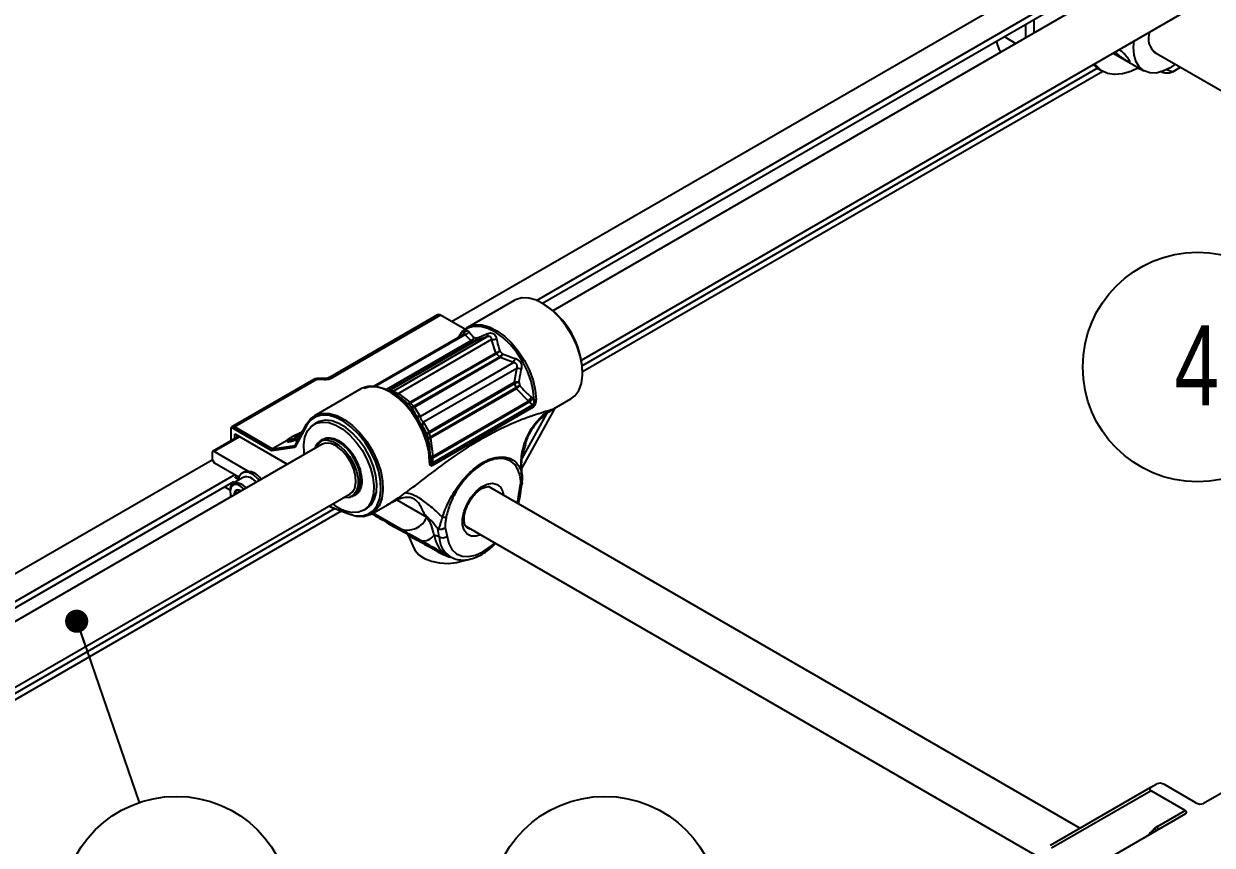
# Model space of a CAD drawing. Header units: millimetres. Extents: x 0 to 279, y 0 to 216.
# Drawn here: x 69.6 to 121.7, y 152.9 to 188.9 of the extents above; entities that cross this region are included whole.
import ezdxf

# ---------------------------------------------------------------- set-up
doc = ezdxf.new("R2010")
doc.units = ezdxf.units.MM
doc.layers.add('TITLE_BLOCK_BORDER', color=7, linetype='Continuous')
doc.styles.add('SLDTEXTSTYLE0', font='TXT', dxfattribs={"width": 0.75})
doc.dimstyles.new('SLDDIMSTYLE0', dxfattribs={"dimtxt": 0.18, "dimasz": 1.016, "dimexe": 0, "dimexo": 0.0625, "dimgap": 0, "dimtad": 0, "dimtih": 1, "dimtoh": 1, "dimdec": 0, "dimrnd": 1e-09, "dimzin": 0, "dimdsep": 46, "dimtxsty": 'Standard', "dimblk1": 'DOT', "dimblk2": 'DOT', "dimsah": 1, "dimcen": 0.09, "dimadec": 0, "dimazin": 0, "dimtfac": 1.016, "dimtdec": 0, "dimtofl": 0, "dimtmove": 0, "dimatfit": 3, "dimldrblk": 'DOT', "dimfxl": 1, "dimfrac": 2, "dimtolj": 1, "dimtzin": 0, "dimarcsym": 0})

# ---------------------------------------------------------------- blocks, each defined once
blk = doc.blocks.new('SW_NOTE_22')
at = {"layer": 'TITLE_BLOCK_BORDER', "color": 0}
blk.add_circle((-4.355, -2.519), 5.031, dxfattribs=at)
at = {"layer": 'TITLE_BLOCK_BORDER', "color": 0, "insert": (-4.39, -0.695), "char_height": 3.5, "attachment_point": 2, "style": 'SLDTEXTSTYLE0'}
blk.add_mtext('4', dxfattribs=at)
blk = doc.blocks.new('SW_NOTE_24')
at = {"layer": 'TITLE_BLOCK_BORDER', "color": 0}
blk.add_circle((-5.03, -0.062), 5.031, dxfattribs=at)
at = {"layer": 'TITLE_BLOCK_BORDER', "color": 0, "insert": (-5.065, 1.761), "char_height": 3.5, "attachment_point": 2, "style": 'SLDTEXTSTYLE0'}
blk.add_mtext('1', dxfattribs=at)
blk = doc.blocks.new('SW_NOTE_25')
at = {"layer": 'TITLE_BLOCK_BORDER', "color": 0}
blk.add_circle((1.636, -4.757), 5.031, dxfattribs=at)
at = {"layer": 'TITLE_BLOCK_BORDER', "color": 0, "insert": (1.6, -2.933), "char_height": 3.5, "attachment_point": 2, "style": 'SLDTEXTSTYLE0'}
blk.add_mtext('2', dxfattribs=at)
blk = doc.blocks.new('_DOT')
at = {"color": 0, "linetype": 'ByBlock', "lineweight": -2}
blk.add_line((-0.5, 0), (-1, 0), dxfattribs=at)
at = {"color": 0, "linetype": 'ByBlock', "const_width": 0.5}
blk.add_lwpolyline([(-0.25, 0, 1), (0.25, 0, 1)], format="xyb", close=True, dxfattribs=at)

msp = doc.modelspace()

# ---------------------------------------------------------------- linework, layer by layer
at = {"color": 7, "linetype": 'Continuous', "lineweight": 25}
for p, q in [((123.309, 193.927), (92.833, 176.334)), ((88.38, 175.858), (117.13, 192.454)), ((94.083, 174.169), (124.558, 191.762)), ((92.112, 176.787), (117.323, 191.341)), ((92.372, 176.66), (116.941, 190.843)), ((113.558, 188.298), (113.558, 188.89)), ((113.911, 189.094), (113.911, 188.502)), ((117.398, 187.622), (118.745, 186.844)), ((119.174, 187.679), (149.793, 170.003)), ((116.705, 186.959), (94.12, 173.921)), ((116.945, 186.82), (94.134, 173.651)), ((116.743, 186.936), (116.937, 186.824)), ((119.702, 186.913), (120.004, 186.799)), ((120.352, 186.999), (120.004, 186.799)), ((120.004, 186.799), (120.352, 186.999)), ((91.127, 176.782), (89.087, 175.604)), ((92.417, 176.633), (92.373, 176.659)), ((87.775, 176.147), (83.033, 173.41)), ((87.9, 176.135), (83.158, 173.397)), ((88.965, 175.52), (87.9, 176.135)), ((88.939, 175.308), (84.988, 173.027)), ((85.853, 172.827), (89.936, 175.184)), ((88.946, 175.312), (88.938, 175.308)), ((89.235, 175.026), (88.981, 175.278)), ((89.384, 175.154), (89.5, 175.143)), ((89.936, 175.184), (89.435, 175.006)), ((89.435, 175.006), (85.672, 172.833)), ((90.142, 175.065), (86.059, 172.708)), ((89.4, 175.004), (89.274, 175.016)), ((90.323, 174.493), (90.142, 175.065)), ((90.508, 174.561), (90.624, 174.439)), ((86.56, 172.321), (90.323, 174.493)), ((90.359, 174.45), (86.595, 172.278)), ((86.721, 172.145), (90.484, 174.317)), ((90.523, 174.282), (86.76, 172.11)), ((87.014, 171.7), (91.097, 174.057)), ((90.484, 174.317), (90.359, 174.45)), ((91.097, 174.057), (90.523, 174.282)), ((91.243, 173.804), (87.16, 171.447)), ((91.151, 173.195), (91.243, 173.804)), ((94.134, 173.608), (94.134, 173.659)), ((82.353, 173.325), (78.758, 171.25)), ((82.478, 173.313), (78.883, 171.237)), ((82.805, 173.359), (82.478, 173.359)), ((82.805, 173.313), (82.478, 173.313)), ((87.388, 171.022), (91.151, 173.195)), ((91.162, 173.143), (87.399, 170.971)), ((91.214, 172.968), (91.162, 173.143)), ((91.337, 173.204), (91.385, 173.042)), ((84.417, 172.909), (82.377, 171.731)), ((85.672, 172.833), (85.853, 172.827)), ((85.779, 172.761), (85.726, 172.791)), ((86.059, 172.708), (86.56, 172.321)), ((87.451, 170.796), (91.214, 172.968)), ((91.234, 172.916), (87.471, 170.743)), ((91.754, 172.369), (91.234, 172.916)), ((91.898, 172.539), (91.973, 172.462)), ((92.883, 172.043), (93.618, 172.467)), ((86.611, 172.122), (86.495, 172.244)), ((86.595, 172.278), (86.721, 172.145)), ((86.76, 172.11), (87.014, 171.7)), ((91.968, 172.101), (87.518, 169.533)), ((87.546, 169.668), (91.916, 172.191)), ((91.81, 172.337), (87.547, 169.876)), ((87.564, 169.949), (91.754, 172.369)), ((91.529, 169.516), (92.926, 172.068)), ((91.81, 172.337), (91.754, 172.369)), ((91.916, 172.191), (91.81, 172.337)), ((91.973, 172.462), (92.006, 172.419)), ((92.094, 172.44), (92.072, 172.285)), ((92.841, 172.008), (92.883, 172.042)), ((82.491, 171.431), (82.358, 171.355)), ((87.16, 171.447), (87.388, 171.022)), ((78.706, 171.135), (78.706, 171.084)), ((78.706, 171.084), (78.706, 170.624)), ((78.883, 171.237), (78.839, 171.161)), ((80.512, 170.195), (78.839, 171.161)), ((78.883, 171.237), (80.543, 170.279)), ((78.883, 170.933), (81.181, 169.607)), ((78.883, 170.727), (78.883, 170.933)), ((78.883, 170.933), (78.971, 170.882)), ((82.023, 171.287), (81.522, 170.343)), ((81.532, 170.424), (82.028, 171.358)), ((81.81, 170.947), (81.672, 170.868)), ((81.858, 171.038), (81.785, 170.996)), ((82.023, 171.287), (82.028, 171.358)), ((87.399, 170.971), (87.451, 170.796)), ((82.688, 170.477), (51.699, 152.587)), ((79.062, 170.83), (77.912, 170.166)), ((81.181, 169.607), (78.971, 170.882)), ((78.971, 170.882), (78.971, 170.778)), ((81.181, 170.647), (80.543, 170.279)), ((80.543, 170.279), (81.532, 170.424)), ((81.179, 170.652), (81.207, 170.584)), ((81.245, 170.65), (81.273, 170.582)), ((81.428, 170.7), (81.456, 170.632)), ((81.531, 170.664), (81.456, 170.632)), ((81.521, 170.833), (81.503, 170.822)), ((81.516, 170.699), (81.75, 170.834)), ((81.548, 170.704), (81.516, 170.699)), ((81.516, 170.699), (81.545, 170.631)), ((81.521, 170.833), (81.528, 170.816)), ((81.522, 170.343), (81.532, 170.424)), ((81.576, 170.636), (81.545, 170.631)), ((81.548, 170.704), (81.576, 170.636)), ((81.654, 170.653), (81.576, 170.636)), ((81.672, 170.868), (81.593, 170.856)), ((82.728, 170.663), (82.617, 170.599)), ((87.372, 170.726), (87.324, 170.887)), ((87.471, 170.743), (87.564, 169.949)), ((77.886, 170.109), (77.886, 169.817)), ((79.455, 169.305), (77.974, 170.16)), ((81.522, 170.343), (80.512, 170.195)), ((80.543, 170.279), (80.512, 170.195)), ((87.461, 169.856), (87.457, 169.976)), ((87.547, 169.876), (87.546, 169.668)), ((87.564, 169.949), (87.547, 169.876)), ((48.81, 153.014), (77.894, 169.804)), ((77.886, 169.817), (77.994, 169.648)), ((79.061, 169.033), (77.994, 169.648)), ((87.438, 169.61), (87.424, 169.744)), ((87.461, 169.795), (87.461, 169.856)), ((87.461, 169.795), (87.47, 169.662)), ((91.486, 169.434), (91.53, 169.516)), ((50.864, 152.975), (78.87, 169.143)), ((51.241, 152.916), (78.849, 168.854)), ((78.86, 168.801), (78.809, 168.83)), ((79.253, 169.028), (78.819, 168.778)), ((79.039, 168.953), (78.886, 169.042)), ((79.287, 169.264), (79.207, 169.218)), ((79.645, 168.966), (79.596, 168.994)), ((80.056, 168.958), (79.994, 168.994)), ((52.949, 150.422), (83.938, 168.312)), ((78.677, 168.468), (78.429, 168.611)), ((78.677, 168.463), (78.677, 168.407)), ((79.143, 168.431), (79.137, 168.435)), ((115.939, 153.653), (90.007, 168.623)), ((91.341, 168.264), (91.417, 168.736)), ((84.009, 168.19), (84.119, 168.253)), ((84.119, 168.253), (84.139, 168.266)), ((84.868, 167.416), (85.604, 167.84)), ((85.603, 167.841), (85.551, 167.81)), ((85.994, 168.043), (87.31, 167.284)), ((83.271, 167.658), (53.125, 150.255)), ((83.554, 167.544), (53.365, 150.116)), ((83.884, 167.41), (82.997, 167.769)), ((83.005, 167.773), (83.834, 167.439)), ((83.834, 167.439), (83.884, 167.41)), ((84.533, 167.587), (84.666, 167.664)), ((87.31, 167.284), (87.253, 167.362)), ((85.716, 166.948), (86.527, 166.515)), ((87.838, 166.418), (87.78, 166.772)), ((88.113, 166.828), (88.19, 166.445)), ((89.014, 166.887), (114.333, 152.271)), ((86.464, 166.521), (86.752, 165.898)), ((87.838, 166.418), (87.621, 166.502)), ((87.484, 165.935), (87.222, 166.078)), ((87.683, 165.829), (87.484, 165.935)), ((87.999, 165.727), (88.199, 165.627)), ((88.154, 165.652), (88.339, 165.545)), ((124.485, 156.546), (121.36, 154.742)), ((114.649, 152.909), (119.043, 155.446)), ((119.057, 155.291), (114.696, 152.773)), ((119.043, 155.446), (119.301, 155.595)), ((120.544, 154.433), (119.057, 155.291)), ((121.019, 154.771), (119.643, 155.566)), ((120.558, 154.279), (115.646, 151.444)), ((119.335, 153.735), (120.544, 154.433))]:
    msp.add_line(p, q, dxfattribs=at)
at = {"color": 8, "linetype": 'Continuous', "lineweight": 25}
for p, q in [((112.615, 188.346), (113.128, 188.05)), ((88.981, 175.278), (85.072, 173.021)), ((85.535, 172.889), (89.235, 175.026)), ((89.274, 175.016), (85.566, 172.875)), ((85.645, 172.836), (89.4, 175.004)), ((82.478, 173.313), (82.478, 173.359)), ((82.805, 173.359), (82.805, 173.313)), ((85.66, 172.828), (85.672, 172.833)), ((91.484, 169.851), (92.574, 171.841)), ((79.099, 170.809), (77.974, 170.16)), ((81.593, 170.856), (81.602, 170.836)), ((85.699, 167.897), (85.603, 167.841)), ((91.273, 167.892), (91.341, 168.264)), ((86.123, 166.783), (84.947, 167.461)), ((89.083, 166.819), (89.201, 166.779)), ((86.508, 166.472), (86.467, 166.523))]:
    msp.add_line(p, q, dxfattribs=at)
at = {"color": 7, "linetype": 'Continuous', "lineweight": 25, "flags": 128}
for points in [[(120.108, 187.135), (119.887, 186.981), (119.575, 186.826), (119.274, 186.75), (118.995, 186.755), (118.752, 186.841), (118.552, 187.004), (118.406, 187.239), (118.318, 187.535), (118.292, 187.881), (118.314, 188.157)], [(116.743, 186.936), (116.677, 186.978), (116.512, 187.117)], [(118.503, 186.984), (118.164, 186.817), (117.802, 186.708), (117.459, 186.679), (117.146, 186.732), (116.871, 186.866), (116.644, 187.075), (116.582, 187.157)], [(118.474, 186.968), (118.638, 186.906), (118.639, 186.906)], [(93.618, 172.467), (93.79, 172.598), (93.967, 172.839), (94.083, 173.148), (94.133, 173.514), (94.115, 173.923), (94.03, 174.358), (93.881, 174.804), (93.675, 175.243), (93.418, 175.658), (93.122, 176.034), (92.796, 176.355), (92.454, 176.61), (92.109, 176.788), (91.775, 176.883), (91.463, 176.892), (91.186, 176.813), (91.127, 176.782)], [(92.006, 172.419), (91.972, 172.822), (91.875, 173.247), (91.719, 173.678), (91.509, 174.099), (91.253, 174.495), (90.961, 174.85), (90.643, 175.153), (90.312, 175.39), (89.979, 175.555), (89.656, 175.64), (89.357, 175.642), (89.091, 175.562), (88.869, 175.403), (88.698, 175.169)], [(84.537, 172.934), (84.546, 172.939), (84.812, 173.019), (85.112, 173.016), (85.434, 172.931), (85.767, 172.767), (86.099, 172.529), (86.417, 172.227), (86.709, 171.871), (86.964, 171.476), (87.174, 171.055), (87.33, 170.623), (87.427, 170.198), (87.461, 169.795)], [(81.931, 170.04), (81.923, 170.103), (81.911, 170.469), (81.962, 170.794), (82.073, 171.065), (82.241, 171.271), (82.458, 171.403), (82.716, 171.456), (83.003, 171.427), (83.309, 171.319), (83.62, 171.135), (83.924, 170.883), (84.208, 170.573), (84.462, 170.218), (84.673, 169.832), (84.835, 169.432), (84.939, 169.033), (84.982, 168.652), (84.963, 168.305), (84.881, 168.005), (84.741, 167.766), (84.547, 167.596), (84.309, 167.503), (84.035, 167.491), (84.035, 167.491)], [(83.834, 167.439), (84.16, 167.346), (84.464, 167.337), (84.734, 167.414), (84.96, 167.572), (85.132, 167.807), (85.245, 168.108), (85.294, 168.465), (85.276, 168.863), (85.194, 169.288), (85.049, 169.723), (84.848, 170.151), (84.598, 170.555), (84.308, 170.921), (83.991, 171.235), (83.658, 171.483), (83.321, 171.657), (82.995, 171.75), (82.691, 171.758), (82.421, 171.681), (82.196, 171.522), (82.023, 171.287)], [(82.028, 171.358), (82.204, 171.599), (82.435, 171.761), (82.712, 171.84), (83.024, 171.832), (83.359, 171.737), (83.704, 171.558), (84.046, 171.303), (84.371, 170.982), (84.668, 170.607), (84.925, 170.192), (85.131, 169.753), (85.28, 169.307), (85.364, 168.871), (85.382, 168.462), (85.332, 168.097), (85.217, 167.787), (85.04, 167.547), (84.808, 167.384), (84.531, 167.306), (84.219, 167.315), (83.884, 167.41)], [(84.666, 167.664), (84.68, 167.672), (84.873, 167.842), (85.014, 168.082), (85.095, 168.381), (85.115, 168.729), (85.072, 169.11), (84.967, 169.508), (84.806, 169.909), (84.594, 170.294), (84.341, 170.649), (84.057, 170.959), (83.753, 171.212), (83.441, 171.396), (83.136, 171.504), (82.848, 171.532), (82.591, 171.479), (82.491, 171.431)], [(83.938, 168.312), (84.027, 168.38), (84.141, 168.559), (84.194, 168.8), (84.181, 169.084), (84.105, 169.392), (83.969, 169.7), (83.785, 169.985), (83.566, 170.227), (83.328, 170.407), (83.089, 170.511), (82.866, 170.533), (82.688, 170.477)], [(82.936, 170.661), (83.184, 170.595), (83.441, 170.447), (83.689, 170.227), (83.912, 169.951), (84.093, 169.636), (84.222, 169.305), (84.288, 168.98), (84.288, 168.684), (84.222, 168.435), (84.094, 168.253), (83.912, 168.148), (83.69, 168.128), (83.633, 168.136)], [(79.955, 168.899), (79.898, 168.967), (79.701, 169.14), (79.498, 169.239), (79.311, 169.255), (79.16, 169.184), (79.061, 169.035), (79.031, 168.9)], [(79.645, 168.966), (79.683, 168.942), (79.821, 168.822)], [(78.677, 168.463), (78.679, 168.511), (78.727, 168.682), (78.834, 168.786), (78.985, 168.808), (79.161, 168.745), (79.337, 168.607), (79.376, 168.565)], [(79.29, 168.516), (79.153, 168.635), (78.983, 168.712), (78.834, 168.704), (78.727, 168.612), (78.679, 168.45)], [(78.679, 168.45), (78.697, 168.244), (78.714, 168.183)], [(86.752, 165.898), (86.789, 165.828), (86.958, 165.637), (87.204, 165.476), (87.512, 165.355), (87.862, 165.282), (88.232, 165.262), (88.6, 165.296), (88.941, 165.381), (89.039, 165.418)], [(87.505, 165.999), (87.507, 166.002), (87.508, 166.002), (87.507, 165.998), (87.505, 165.992), (87.502, 165.982), (87.497, 165.969), (87.491, 165.954), (87.484, 165.935)], [(87.976, 165.79), (87.895, 165.808), (87.885, 165.811)]]:
    msp.add_lwpolyline(points, dxfattribs=at)
at = {"color": 8, "linetype": 'Continuous', "lineweight": 25, "flags": 128}
for points in [[(89.087, 175.604), (89.136, 175.63), (89.406, 175.712), (89.71, 175.709), (90.037, 175.623), (90.375, 175.456), (90.711, 175.215), (91.034, 174.908), (91.33, 174.547), (91.59, 174.145), (91.803, 173.718), (91.961, 173.281), (92.06, 172.849), (92.094, 172.44)], [(87.424, 169.744), (87.39, 170.154), (87.292, 170.585), (87.133, 171.022), (86.92, 171.45), (86.661, 171.851), (86.364, 172.212), (86.042, 172.519), (85.705, 172.76), (85.367, 172.927), (85.04, 173.013), (84.736, 173.016), (84.466, 172.935), (84.417, 172.909)], [(84.139, 168.266), (84.198, 168.311), (84.328, 168.49), (84.398, 168.736), (84.4, 169.031), (84.336, 169.355), (84.21, 169.687), (84.03, 170.002), (83.809, 170.281), (83.562, 170.503), (83.305, 170.654), (83.056, 170.724), (82.833, 170.708), (82.728, 170.663)], [(89.661, 166.514), (89.463, 166.453), (89.245, 166.457), (89.066, 166.547), (88.938, 166.716), (88.872, 166.951), (88.872, 167.234), (88.938, 167.546), (89.066, 167.861), (89.245, 168.159), (89.463, 168.415), (89.704, 168.611), (89.949, 168.733), (90.18, 168.772), (90.381, 168.724), (90.536, 168.594), (90.634, 168.39), (90.661, 168.246)], [(90.201, 168.511), (90.187, 168.527), (90.102, 168.597)], [(88.19, 166.445), (88.267, 166.125), (88.407, 165.867), (88.604, 165.682), (88.849, 165.577), (89.132, 165.557), (89.442, 165.623), (89.765, 165.771), (90.089, 165.996), (90.273, 166.16)], [(119.324, 153.567), (119.333, 153.575), (119.342, 153.588), (119.349, 153.606), (119.352, 153.627), (119.352, 153.651), (119.35, 153.677), (119.344, 153.706), (119.335, 153.735)]]:
    msp.add_lwpolyline(points, dxfattribs=at)
at = {"color": 7, "linetype": 'Continuous', "lineweight": 25}
for centre, radius, start, end in [((119.706, 188.258), 0.771, 157.9014, 234.0363), ((90.441, 173.51), 3.696, 2.3143, 57.6804), ((87.827, 176.033), 0.126, 54.3824, 114.3071), ((90.443, 173.511), 3.688, 19.5875, 40.4071), ((88.905, 175.558), 0.29, 285.145, 329.3806), ((89.125, 175.303), 0.299, 291.5896, 330.1131), ((89.146, 175.231), 0.251, 300.8731, 342.1772), ((89.264, 175.207), 0.245, 303.7482, 344.8529), ((89.325, 175.142), 0.175, 309.0025, 0.4056), ((89.808, 175.293), 0.168, 319.376, 12.3912), ((90.123, 175.701), 0.636, 271.7162, 291.4239), ((89.29, 175.164), 0.149, 248.3425, 263.8201), ((89.411, 175.106), 0.103, 263.8231, 283.5933), ((90.134, 175.298), 0.826, 283.2349, 296.9366), ((90.047, 175.027), 0.656, 298.3376, 314.6758), ((90.649, 174.725), 0.4, 215.3526, 223.3567), ((90.066, 174.942), 0.752, 303.836, 317.983), ((90.727, 174.546), 0.334, 223.2878, 232.3116), ((90.054, 174.695), 0.625, 318.6025, 335.7446), ((90.15, 174.55), 1.068, 332.4846, 343.4008), ((91.196, 172.736), 1.069, 76.6002, 87.5097), ((82.478, 173.109), 0.25, 90, 119.9973), ((82.819, 174.034), 0.721, 268.8559, 298.0402), ((91.275, 172.582), 0.625, 84.2561, 101.3916), ((91.482, 173.239), 0.334, 187.6899, 196.7127), ((91.494, 172.468), 0.752, 102.0181, 116.159), ((91.559, 172.41), 0.656, 105.3254, 121.6576), ((91.836, 172.349), 0.827, 123.0652, 136.7609), ((86.211, 172.595), 0.189, 143.5053, 176.4844), ((91.597, 173.083), 0.4, 196.6438, 204.6475), ((92.286, 172.067), 0.611, 129.3357, 150.3889), ((87.473, 171.482), 1.239, 137.4406, 142.0813), ((86.505, 172.382), 0.138, 265.9607, 310.967), ((86.886, 172.552), 0.4, 215.3526, 223.3567), ((86.639, 172.263), 0.144, 258.8988, 304.7739), ((86.698, 172.27), 0.172, 239.5876, 291.0217), ((86.964, 172.374), 0.334, 223.2878, 232.3116), ((92.179, 172.022), 0.486, 115.0666, 139.4726), ((92.279, 171.914), 0.456, 125.2122, 142.6045), ((92.009, 172.6), 0.181, 269.0311, 298.0492), ((92.05, 172.461), 0.178, 259.0046, 277.1848), ((86.972, 171.898), 0.203, 229.5304, 282.0241), ((87.31, 171.312), 0.203, 137.9724, 190.4656), ((78.814, 171.153), 0.109, 50.7967, 189.214), ((78.787, 171.097), 0.0819, 50.7967, 189.214), ((87.496, 170.888), 0.172, 128.9735, 180.4061), ((87.46, 170.84), 0.144, 115.2211, 161.0862), ((87.719, 171.067), 0.334, 187.6899, 196.7127), ((82.877, 170.147), 0.518, 83.4505, 162.722), ((83.019, 170.192), 0.554, 121.7643, 161.8848), ((87.496, 170.665), 0.138, 109.0287, 154.021), ((87.203, 171.946), 1.233, 277.8933, 282.5602), ((87.834, 170.91), 0.4, 196.6438, 204.6475), ((77.94, 170.117), 0.0546, 50.7967, 189.214), ((87.547, 170.111), 0.162, 236.3588, 275.7349), ((87.539, 169.712), 0.165, 87.3258, 118.6833), ((87.399, 169.802), 0.0628, 294.3195, 354.1999), ((87.362, 169.692), 0.112, 313.168, 344.8438), ((87.552, 169.078), 0.59, 90.5601, 97.9809), ((79.397, 168.573), 0.478, 30.4793, 107.6057), ((79.458, 168.628), 0.659, 28.7974, 105.0227), ((79.089, 168.304), 0.231, 142.5929, 188.9917), ((79.016, 168.308), 0.175, 46.3862, 129.0926), ((84.292, 169.204), 1.732, 230.0969, 261.4642), ((86.456, 167.651), 0.93, 249.0575, 336.7273), ((86.345, 166.194), 0.369, 29.7004, 60.3809), ((87.149, 166.815), 0.567, 259.4787, 326.4213), ((87.991, 166.727), 0.345, 243.6399, 305.2003), ((87.154, 166.111), 0.0761, 334.6495, 25.8552), ((88.198, 166.145), 0.461, 241.0164, 244.5396)]:
    msp.add_arc(centre, radius, start, end, dxfattribs=at)
at = {"color": 8, "linetype": 'Continuous', "lineweight": 25}
for centre, radius, start, end in [((82.405, 173.211), 0.126, 54.3824, 114.3071), ((83.085, 173.295), 0.126, 54.3947, 114.1669), ((85.649, 172.927), 0.0962, 273.4553, 283.9562), ((85.748, 173.043), 0.241, 257.3342, 295.9927), ((91.344, 169.307), 0.279, 48.6304, 64.5497), ((91.315, 168.361), 0.101, 285.1816, 346.7291), ((86.141, 166.285), 0.411, 27.002, 42.9584), ((88.964, 166.483), 1.128, 183.2968, 235.1572), ((87.824, 165.693), 0.196, 113.9221, 136.0026), ((119.081, 153.538), 0.183, 358.2801, 38.7722)]:
    msp.add_arc(centre, radius, start, end, dxfattribs=at)
at = {"color": 7, "linetype": 'Continuous', "lineweight": 25}
for centre, major_axis, ratio, start_param, end_param in [((87.994, 165.68), (1.681, -0.936), 0.017821, 2.057654, 2.640407), ((89.354, 167.845), (1.173, 2.209), 0.599629, 2.497201, 3.029508), ((89.354, 167.845), (1.173, 2.209), 0.599629, 3.029508, 3.1203), ((119.392, 155.358), (0.403, -0.019), 0.3589, 2.632834, 3.750537), ((119.511, 155.427), (0.27, -0.1), 0.631526, 1.30526, 2.65795), ((121.15, 154.91), (0.27, -0.1), 0.631526, 4.446852, 5.799543), ((120.209, 154.367), (0.403, -0.019), 0.3589, 5.774426, 6.892129), ((119.388, 153.189), (0.252, 0.583), 0.640581, 0.710916, 0.967187)]:
    msp.add_ellipse(centre, major_axis=major_axis, ratio=ratio, start_param=start_param, end_param=end_param, dxfattribs=at)
at = {"color": 8, "linetype": 'Continuous', "lineweight": 25}
msp.add_ellipse((120.265, 150.718), major_axis=(1.593, 3.689), ratio=0.640581, start_param=0.967187, end_param=1.09231, dxfattribs=at)
at = {"color": 7, "linetype": 'Continuous', "lineweight": 25}
for points, knots in [([(112.273, 188.149), (112.297, 188.046), (112.34, 187.861), (112.436, 187.732), (112.479, 187.675)], [0, 0, 0, 0, 0.5562318, 1, 1, 1, 1]), ([(117.503, 187.689), (117.505, 187.683), (117.513, 187.657), (117.567, 187.595), (117.657, 187.514), (117.768, 187.433), (117.873, 187.365), (117.932, 187.33), (117.956, 187.315)], [0, 0, 0, 0, 0.055694, 0.253408, 0.450816, 0.651009, 0.852902, 1, 1, 1, 1]), ([(117.956, 187.315), (117.986, 187.299), (118.046, 187.265), (118.101, 187.244), (118.125, 187.25), (118.114, 187.289), (118.074, 187.357), (118.008, 187.447), (117.923, 187.548), (117.826, 187.646), (117.726, 187.726), (117.668, 187.755), (117.64, 187.768)], [0, 0, 0, 0, 0.100583, 0.201124, 0.302756, 0.405128, 0.506329, 0.606304, 0.706844, 0.808886, 0.911076, 1, 1, 1, 1]), ([(120.004, 186.799), (119.96, 186.778), (119.874, 186.737), (119.72, 186.733), (119.583, 186.76), (119.497, 186.804), (119.468, 186.818)], [0, 0, 0, 0, 0.292859, 0.574028, 0.855198, 1, 1, 1, 1]), ([(89.146, 175.628), (89.084, 175.596), (88.943, 175.522), (88.803, 175.365), (88.731, 175.242), (88.707, 175.2)], [0, 0, 0, 0, 0.339698, 0.779773, 1, 1, 1, 1]), ([(89.155, 175.41), (89.21, 175.336), (89.276, 175.247), (89.369, 175.168), (89.384, 175.154)], [0, 0, 0, 0, 0.83477, 1, 1, 1, 1]), ([(89.5, 175.143), (89.628, 175.192), (89.782, 175.251), (89.946, 175.318), (89.973, 175.329)], [0, 0, 0, 0, 0.8363121, 1, 1, 1, 1]), ([(90.142, 175.065), (90.143, 175.078), (90.144, 175.113), (90.132, 175.158), (90.106, 175.187), (90.077, 175.203), (90.048, 175.209), (89.997, 175.206), (89.963, 175.194), (89.936, 175.184)], [0, 0, 0, 0, 0.133831, 0.339664, 0.474484, 0.534775, 0.690481, 0.754026, 1, 1, 1, 1]), ([(89.973, 175.329), (90.012, 175.342), (90.09, 175.367), (90.203, 175.344), (90.288, 175.276), (90.336, 175.191), (90.35, 175.131), (90.356, 175.109)], [0, 0, 0, 0, 0.232183, 0.462072, 0.671733, 0.877044, 1, 1, 1, 1]), ([(90.356, 175.109), (90.389, 174.955), (90.43, 174.771), (90.497, 174.591), (90.508, 174.561)], [0, 0, 0, 0, 0.83477, 1, 1, 1, 1]), ([(90.624, 174.439), (90.774, 174.379), (90.954, 174.309), (91.143, 174.254), (91.174, 174.245)], [0, 0, 0, 0, 0.836312, 1, 1, 1, 1]), ([(91.243, 173.804), (91.249, 173.819), (91.264, 173.856), (91.27, 173.913), (91.257, 173.96), (91.236, 173.996), (91.211, 174.019), (91.163, 174.046), (91.126, 174.052), (91.097, 174.057)], [0, 0, 0, 0, 0.133831, 0.339664, 0.474484, 0.534775, 0.690481, 0.754026, 1, 1, 1, 1]), ([(91.174, 174.245), (91.217, 174.229), (91.304, 174.196), (91.402, 174.096), (91.454, 173.974), (91.462, 173.864), (91.449, 173.8), (91.444, 173.776)], [0, 0, 0, 0, 0.232183, 0.462072, 0.671733, 0.877044, 1, 1, 1, 1]), ([(91.444, 173.776), (91.407, 173.616), (91.363, 173.425), (91.341, 173.235), (91.337, 173.204)], [0, 0, 0, 0, 0.83477, 1, 1, 1, 1]), ([(83.033, 173.41), (83.02, 173.403), (82.99, 173.388), (82.917, 173.367), (82.849, 173.359), (82.811, 173.359), (82.805, 173.359)], [0, 0, 0, 0, 0.257356, 0.577845, 0.934721, 1, 1, 1, 1]), ([(91.385, 173.042), (91.492, 172.923), (91.654, 172.742), (91.836, 172.591), (91.898, 172.539)], [0, 0, 0, 0, 0.6588062, 1, 1, 1, 1]), ([(85.853, 172.827), (85.852, 172.824), (85.851, 172.816), (85.863, 172.8), (85.889, 172.782), (85.919, 172.765), (85.948, 172.75), (85.998, 172.729), (86.032, 172.717), (86.059, 172.708)], [0, 0, 0, 0, 0.133831, 0.339664, 0.474484, 0.534775, 0.690481, 0.754026, 1, 1, 1, 1]), ([(86.495, 172.244), (86.367, 172.351), (86.213, 172.479), (86.049, 172.589), (86.022, 172.607)], [0, 0, 0, 0, 0.836312, 1, 1, 1, 1]), ([(86.361, 168.347), (86.396, 168.372), (86.741, 168.625), (87.483, 169.202), (88.626, 170.056), (89.901, 170.863), (90.964, 171.375), (91.718, 171.669), (92.217, 171.837), (92.478, 171.915), (92.605, 171.952)], [0, 0, 0, 0, 0.01419, 0.142043, 0.318841, 0.529527, 0.729572, 0.820973, 0.913139, 1, 1, 1, 1]), ([(86.84, 171.744), (86.785, 171.851), (86.72, 171.979), (86.626, 172.102), (86.611, 172.122)], [0, 0, 0, 0, 0.83477, 1, 1, 1, 1]), ([(91.447, 169.287), (91.441, 169.509), (91.428, 169.993), (91.635, 170.721), (92.02, 171.42), (92.41, 171.775), (92.605, 171.952)], [0, 0, 0, 0, 0.2205, 0.480334, 0.740167, 1, 1, 1, 1]), ([(91.968, 172.101), (91.968, 172.113), (91.968, 172.13), (91.953, 172.162), (91.933, 172.178), (91.916, 172.191)], [0, 0, 0, 0, 0.319304, 0.454527, 1, 1, 1, 1]), ([(91.968, 172.101), (91.968, 172.102), (91.97, 172.106), (91.975, 172.115), (91.982, 172.132), (91.992, 172.159), (92.008, 172.212), (92.013, 172.257), (92.016, 172.287)], [0, 0, 0, 0, 0.008083, 0.069404, 0.151291, 0.281886, 0.519667, 1, 1, 1, 1]), ([(92.072, 172.285), (92.059, 172.252), (92.041, 172.203), (92.006, 172.15), (91.986, 172.123), (91.974, 172.109), (91.968, 172.102), (91.968, 172.101)], [0, 0, 0, 0, 0.516142, 0.750883, 0.870685, 0.991063, 1, 1, 1, 1]), ([(92.016, 172.287), (92.016, 172.323), (92.016, 172.369), (92.007, 172.411), (92.006, 172.419)], [0, 0, 0, 0, 0.811456, 1, 1, 1, 1]), ([(92.574, 171.841), (92.655, 171.897), (92.785, 171.987), (92.861, 172.031), (92.89, 172.047)], [0, 0, 0, 0, 0.62279, 1, 1, 1, 1]), ([(92.605, 171.952), (92.659, 171.968), (92.772, 172.001), (92.835, 172.024), (92.868, 172.035)], [0, 0, 0, 0, 0.471429, 1, 1, 1, 1]), ([(92.868, 172.035), (92.869, 172.036), (92.879, 172.04), (92.885, 172.044), (92.89, 172.047)], [0, 0, 0, 0, 0.15607, 1, 1, 1, 1]), ([(87.111, 171.275), (87.091, 171.305), (87.051, 171.365), (86.981, 171.481), (86.916, 171.595), (86.87, 171.683), (86.848, 171.727), (86.84, 171.744)], [0, 0, 0, 0, 0.232183, 0.462072, 0.671733, 0.877044, 1, 1, 1, 1]), ([(87.014, 171.7), (87.015, 171.689), (87.016, 171.661), (87.028, 171.614), (87.047, 171.571), (87.068, 171.535), (87.088, 171.509), (87.121, 171.474), (87.143, 171.459), (87.16, 171.447)], [0, 0, 0, 0, 0.133831, 0.339664, 0.474484, 0.534775, 0.690481, 0.754026, 1, 1, 1, 1]), ([(92.574, 171.841), (92.427, 171.72), (92.243, 171.568), (92.007, 171.282), (91.819, 171.004), (91.681, 170.698), (91.625, 170.502), (91.613, 170.46)], [0, 0, 0, 0, 0.357811, 0.446338, 0.643279, 0.924807, 1, 1, 1, 1]), ([(81.396, 170.811), (81.476, 170.855), (81.577, 170.911), (81.723, 170.975), (81.796, 171.001), (81.828, 171.007), (81.843, 171.01)], [0, 0, 0, 0, 0.5833802, 0.72994, 0.8754598, 1, 1, 1, 1]), ([(81.598, 170.835), (81.632, 170.849), (81.691, 170.876), (81.75, 170.903), (81.775, 170.915)], [0, 0, 0, 0, 0.559745, 1, 1, 1, 1]), ([(87.324, 170.887), (87.27, 171.001), (87.205, 171.138), (87.124, 171.256), (87.111, 171.275)], [0, 0, 0, 0, 0.836312, 1, 1, 1, 1]), ([(81.245, 170.65), (81.23, 170.648), (81.202, 170.645), (81.174, 170.648), (81.183, 170.667), (81.242, 170.718), (81.328, 170.769), (81.396, 170.811)], [0, 0, 0, 0, 0.125442, 0.250434, 0.375009, 0.500407, 1, 1, 1, 1]), ([(81.273, 170.582), (81.259, 170.58), (81.231, 170.577), (81.205, 170.577), (81.209, 170.584), (81.209, 170.585)], [0, 0, 0, 0, 0.466341, 0.931009, 1, 1, 1, 1]), ([(81.428, 170.7), (81.408, 170.692), (81.367, 170.678), (81.303, 170.66), (81.267, 170.654), (81.245, 170.65)], [0, 0, 0, 0, 0.2797504, 0.5598716, 1, 1, 1, 1]), ([(81.456, 170.632), (81.436, 170.624), (81.395, 170.609), (81.331, 170.592), (81.295, 170.586), (81.273, 170.582)], [0, 0, 0, 0, 0.27975, 0.559872, 1, 1, 1, 1]), ([(81.763, 170.85), (81.702, 170.821), (81.593, 170.769), (81.478, 170.721), (81.428, 170.7)], [0, 0, 0, 0, 0.560812, 1, 1, 1, 1]), ([(81.498, 170.815), (81.498, 170.814), (81.496, 170.812), (81.504, 170.812), (81.512, 170.813), (81.516, 170.814)], [0, 0, 0, 0, 0.04915, 0.523738, 1, 1, 1, 1]), ([(81.516, 170.814), (81.529, 170.816), (81.547, 170.819), (81.576, 170.826), (81.591, 170.832), (81.598, 170.835)], [0, 0, 0, 0, 0.560518, 0.780761, 1, 1, 1, 1]), ([(81.593, 170.856), (81.584, 170.855), (81.571, 170.853), (81.552, 170.848), (81.536, 170.842), (81.527, 170.837), (81.521, 170.833)], [0, 0, 0, 0, 0.5015482, 0.6265748, 0.7506267, 1, 1, 1, 1]), ([(81.702, 170.745), (81.687, 170.739), (81.623, 170.714), (81.58, 170.708), (81.548, 170.704)], [0, 0, 0, 0, 0.238445, 1, 1, 1, 1]), ([(87.457, 169.976), (87.449, 170.14), (87.436, 170.391), (87.388, 170.64), (87.372, 170.726)], [0, 0, 0, 0, 0.657107, 1, 1, 1, 1]), ([(91.487, 169.085), (91.463, 169.366), (91.422, 169.838), (91.577, 170.276), (91.64, 170.452)], [0, 0, 0, 0, 0.597631, 1, 1, 1, 1]), ([(87.989, 167.288), (88.043, 167.437), (88.188, 167.843), (88.552, 168.518), (89.097, 169.195), (89.715, 169.69), (90.334, 169.944), (90.881, 169.93), (91.273, 169.688), (91.395, 169.406), (91.447, 169.287)], [0, 0, 0, 0, 0.079041, 0.216138, 0.353475, 0.490629, 0.627083, 0.763464, 0.90045, 1, 1, 1, 1]), ([(91.377, 169.158), (91.332, 169.281), (91.231, 169.556), (90.912, 169.812), (90.455, 169.893), (90.042, 169.773), (89.62, 169.548), (89.192, 169.218), (88.688, 168.603), (88.319, 167.927), (88.204, 167.488), (88.153, 167.294)], [0, 0, 0, 0, 0.0945228, 0.2110866, 0.3381237, 0.4688959, 0.5002262, 0.6319782, 0.7637599, 0.8951291, 1, 1, 1, 1]), ([(87.518, 169.533), (87.518, 169.533), (87.513, 169.533), (87.503, 169.535), (87.486, 169.542), (87.46, 169.56), (87.447, 169.59), (87.438, 169.61)], [0, 0, 0, 0, 0.008936, 0.132768, 0.25597, 0.497079, 1, 1, 1, 1]), ([(87.47, 169.662), (87.476, 169.638), (87.484, 169.602), (87.5, 169.567), (87.509, 169.55), (87.514, 169.54), (87.517, 169.535), (87.518, 169.533), (87.518, 169.533)], [0, 0, 0, 0, 0.467413, 0.710847, 0.844813, 0.929366, 0.991917, 1, 1, 1, 1]), ([(87.546, 169.668), (87.54, 169.642), (87.53, 169.601), (87.521, 169.555), (87.519, 169.538), (87.518, 169.533)], [0, 0, 0, 0, 0.545416, 0.870946, 1, 1, 1, 1]), ([(91.417, 168.736), (91.419, 168.745), (91.421, 168.764), (91.423, 168.802), (91.423, 168.868), (91.413, 168.995), (91.392, 169.093), (91.377, 169.158)], [0, 0, 0, 0, 0.057517, 0.120278, 0.245827, 0.497032, 1, 1, 1, 1]), ([(91.485, 168.8), (91.491, 168.881), (91.5, 168.996), (91.484, 169.094), (91.479, 169.124)], [0, 0, 0, 0, 0.6971127, 1, 1, 1, 1]), ([(79.137, 168.435), (79.119, 168.445), (79.088, 168.462), (78.994, 168.459), (78.933, 168.449), (78.906, 168.444)], [0, 0, 0, 0, 0.439112, 0.751363, 1, 1, 1, 1]), ([(78.906, 168.444), (78.91, 168.434), (78.925, 168.401), (78.936, 168.354), (78.926, 168.311), (78.924, 168.304)], [0, 0, 0, 0, 0.2782793, 0.8805521, 1, 1, 1, 1]), ([(85.699, 167.897), (85.818, 167.973), (86.043, 168.116), (86.259, 168.273), (86.361, 168.347)], [0, 0, 0, 0, 0.5282624, 1, 1, 1, 1]), ([(87.989, 167.288), (87.841, 167.428), (87.516, 167.733), (87.058, 168.078), (86.641, 168.314), (86.454, 168.336), (86.361, 168.347)], [0, 0, 0, 0, 0.220435, 0.48029, 0.740145, 1, 1, 1, 1]), ([(89.082, 166.824), (89.075, 166.826), (89.041, 166.839), (88.998, 166.894), (88.945, 167.026), (88.93, 167.22), (88.962, 167.458), (89.044, 167.716), (89.17, 167.972), (89.334, 168.207), (89.519, 168.402), (89.708, 168.54), (89.881, 168.616), (90.014, 168.627), (90.074, 168.62), (90.098, 168.598), (90.101, 168.595)], [0, 0, 0, 0, 0.022816, 0.106593, 0.182361, 0.263535, 0.343813, 0.424785, 0.506666, 0.588901, 0.670681, 0.751243, 0.830229, 0.908625, 0.989415, 1, 1, 1, 1]), ([(91.316, 167.868), (91.342, 167.961), (91.385, 168.12), (91.405, 168.274), (91.413, 168.338)], [0, 0, 0, 0, 0.585266, 1, 1, 1, 1]), ([(91.415, 168.339), (91.418, 168.372), (91.432, 168.518), (91.465, 168.671), (91.491, 168.79)], [0, 0, 0, 0, 0.228713, 1, 1, 1, 1]), ([(91.476, 168.768), (91.48, 168.775), (91.488, 168.787), (91.486, 168.802), (91.485, 168.809)], [0, 0, 0, 0, 0.5205634, 1, 1, 1, 1]), ([(84.157, 168.242), (84.153, 168.239), (84.127, 168.216), (84.088, 168.216), (84.055, 168.217)], [0, 0, 0, 0, 0.136984, 1, 1, 1, 1]), ([(85.551, 167.81), (85.621, 167.851), (85.781, 167.944), (85.917, 168.007), (85.994, 168.043)], [0, 0, 0, 0, 0.436669, 1, 1, 1, 1]), ([(87.253, 167.362), (87.212, 167.425), (87.15, 167.52), (87.092, 167.647), (87.032, 167.771), (86.93, 167.959), (86.747, 168.106), (86.514, 168.157), (86.278, 168.143), (86.092, 168.077), (85.994, 168.043)], [0, 0, 0, 0, 0.13716, 0.205525, 0.239705, 0.376655, 0.582086, 0.686252, 0.834987, 1, 1, 1, 1]), ([(84.898, 167.433), (84.919, 167.42), (85.037, 167.353), (85.223, 167.244), (85.422, 167.128), (85.493, 167.083), (85.52, 167.067)], [0, 0, 0, 0, 0.079983, 0.43382, 0.790908, 1, 1, 1, 1]), ([(87.78, 166.772), (87.672, 166.919), (87.512, 167.137), (87.318, 167.306), (87.253, 167.362)], [0, 0, 0, 0, 0.669252, 1, 1, 1, 1]), ([(87.621, 166.502), (87.587, 166.647), (87.517, 166.942), (87.38, 167.169), (87.31, 167.284)], [0, 0, 0, 0, 0.49259, 1, 1, 1, 1]), ([(87.862, 166.853), (87.862, 166.853), (87.879, 166.899), (87.9, 166.975), (87.939, 167.121), (87.967, 167.218), (87.989, 167.288), (87.989, 167.288)], [0, 0, 0, 0, 0.000029, 0.359644, 0.538799, 0.999971, 1, 1, 1, 1]), ([(87.989, 167.288), (88.005, 167.287), (88.035, 167.283), (88.079, 167.283), (88.119, 167.286), (88.141, 167.291), (88.153, 167.294)], [0, 0, 0, 0, 0.249999, 0.499998, 0.749999, 1, 1, 1, 1]), ([(88.153, 167.294), (88.143, 167.239), (88.121, 167.119), (88.108, 166.97), (88.108, 166.871), (88.112, 166.835), (88.113, 166.828)], [0, 0, 0, 0, 0.334238, 0.743373, 0.94791, 1, 1, 1, 1]), ([(85.52, 167.067), (85.528, 167.062), (85.569, 167.035), (85.62, 167.004), (85.66, 166.979)], [0, 0, 0, 0, 0.198256, 1, 1, 1, 1]), ([(85.66, 166.979), (85.664, 166.976), (85.684, 166.965), (85.702, 166.956), (85.716, 166.948)], [0, 0, 0, 0, 0.222925, 1, 1, 1, 1]), ([(87.046, 166.258), (86.952, 166.31), (86.722, 166.44), (86.419, 166.612), (86.222, 166.726), (86.123, 166.783)], [0, 0, 0, 0, 0.251206, 0.621817, 1, 1, 1, 1]), ([(88.113, 166.828), (88.098, 166.817), (88.069, 166.794), (88.018, 166.77), (87.967, 166.755), (87.905, 166.747), (87.839, 166.75), (87.798, 166.765), (87.78, 166.772)], [0, 0, 0, 0, 0.164418, 0.317628, 0.459624, 0.590402, 0.817465, 1, 1, 1, 1]), ([(87.78, 166.772), (87.784, 166.772), (87.792, 166.772), (87.801, 166.773), (87.806, 166.773)], [0, 0, 0, 0, 0.499977, 1, 1, 1, 1]), ([(87.806, 166.773), (87.815, 166.779), (87.84, 166.797), (87.854, 166.831), (87.862, 166.853), (87.862, 166.853)], [0, 0, 0, 0, 0.362403, 0.999895, 1, 1, 1, 1]), ([(87.806, 166.773), (87.831, 166.767), (87.881, 166.755), (87.967, 166.762), (88.049, 166.785), (88.092, 166.814), (88.113, 166.828)], [0, 0, 0, 0, 0.250013, 0.500009, 0.750004, 1, 1, 1, 1]), ([(86.666, 166.377), (86.616, 166.4), (86.555, 166.428), (86.515, 166.466), (86.508, 166.472)], [0, 0, 0, 0, 0.825653, 1, 1, 1, 1]), ([(87.222, 166.078), (87.15, 166.12), (86.997, 166.209), (86.797, 166.317), (86.707, 166.358), (86.666, 166.377)], [0, 0, 0, 0, 0.3252989, 0.6871264, 1, 1, 1, 1]), ([(87.975, 165.742), (87.922, 165.771), (87.613, 165.943), (87.303, 166.115), (87.046, 166.258)], [0, 0, 0, 0, 0.169193, 1, 1, 1, 1]), ([(87.222, 166.144), (87.337, 166.083), (87.533, 165.978), (87.774, 165.849), (87.9, 165.781), (87.943, 165.758)], [0, 0, 0, 0, 0.481784, 0.822848, 1, 1, 1, 1]), ([(87.943, 165.758), (87.947, 165.756), (87.956, 165.751), (87.968, 165.745), (87.973, 165.743), (87.975, 165.742)], [0, 0, 0, 0, 0.304993, 0.724432, 1, 1, 1, 1]), ([(88.041, 165.729), (88.04, 165.729), (88.016, 165.728), (87.995, 165.735), (87.975, 165.742)], [0, 0, 0, 0, 0.026529, 1, 1, 1, 1]), ([(88.041, 165.729), (88.04, 165.729), (88.024, 165.723), (88.012, 165.726), (88, 165.729)], [0, 0, 0, 0, 0.023913, 1, 1, 1, 1]), ([(88.317, 165.559), (88.398, 165.517), (88.564, 165.433), (88.851, 165.395), (89.154, 165.424), (89.472, 165.524), (89.795, 165.696), (90.082, 165.9), (90.249, 166.068), (90.316, 166.136)], [0, 0, 0, 0, 0.141102, 0.28475, 0.430805, 0.581786, 0.736919, 0.893906, 1, 1, 1, 1])]:
    msp.add_open_spline(points, degree=3, knots=knots, dxfattribs=at)
at = {"color": 8, "linetype": 'Continuous', "lineweight": 25}
for points, knots in [([(88.903, 175.287), (88.917, 175.314), (88.951, 175.379), (89.014, 175.443), (89.079, 175.466), (89.126, 175.448), (89.147, 175.421), (89.155, 175.41)], [0, 0, 0, 0, 0.173954, 0.421277, 0.646838, 0.86772, 1, 1, 1, 1]), ([(88.981, 175.278), (88.981, 175.285), (88.979, 175.304), (88.967, 175.317), (88.95, 175.315), (88.94, 175.309), (88.939, 175.308)], [0, 0, 0, 0, 0.26763, 0.679249, 0.948858, 1, 1, 1, 1]), ([(86.022, 172.607), (85.984, 172.633), (85.906, 172.683), (85.818, 172.739), (85.784, 172.758), (85.779, 172.76)], [0, 0, 0, 0, 0.464887, 0.92518, 1, 1, 1, 1]), ([(82.567, 170.53), (82.582, 170.556), (82.628, 170.635), (82.78, 170.745), (83.05, 170.799), (83.371, 170.689), (83.634, 170.511), (83.833, 170.328), (84.015, 170.109), (84.22, 169.796), (84.314, 169.544), (84.375, 169.38)], [0, 0, 0, 0, 0.044847, 0.134826, 0.301973, 0.46912, 0.559099, 0.650987, 0.742874, 0.832853, 1, 1, 1, 1]), ([(84.375, 169.38), (84.411, 169.218), (84.466, 168.969), (84.44, 168.679), (84.381, 168.484), (84.287, 168.331), (84.199, 168.271), (84.157, 168.242)], [0, 0, 0, 0, 0.3194508, 0.4914168, 0.6670321, 0.8426475, 1, 1, 1, 1]), ([(91.447, 169.287), (91.447, 169.287), (91.457, 169.252), (91.473, 169.179), (91.489, 169.098), (91.488, 169.058), (91.488, 169.056)], [0, 0, 0, 0, 0.000042, 0.487242, 0.977336, 1, 1, 1, 1]), ([(91.487, 168.8), (91.487, 168.799), (91.489, 168.785), (91.468, 168.76), (91.434, 168.744), (91.417, 168.736)], [0, 0, 0, 0, 0.0373241, 0.5190773, 1, 1, 1, 1]), ([(91.417, 168.736), (91.431, 168.74), (91.456, 168.749), (91.47, 168.762), (91.476, 168.768)], [0, 0, 0, 0, 0.517644, 1, 1, 1, 1]), ([(88.419, 165.514), (88.399, 165.516), (88.151, 165.546), (87.907, 165.693), (87.683, 165.829)], [0, 0, 0, 0, 0.081658, 1, 1, 1, 1])]:
    msp.add_open_spline(points, degree=3, knots=knots, dxfattribs=at)
at = {"color": 7, "linetype": 'Continuous', "lineweight": 25}
msp.add_open_spline([(91.447, 169.287), (91.445, 169.276), (91.443, 169.253), (91.429, 169.22), (91.407, 169.187), (91.387, 169.168), (91.377, 169.158)], degree=3, dxfattribs=at)

# ---------------------------------------------------------------- block references
at = {"layer": 'TITLE_BLOCK_BORDER'}
for name, p in [('SW_NOTE_22', (125.446, 176.384)), ('SW_NOTE_25', (74.686, 154.776)), ('SW_NOTE_24', (100.137, 150.081))]:
    msp.add_blockref(name, p, dxfattribs=at)

# ---------------------------------------------------------------- leaders
msp.add_leader([(71.953, 162.725), (74.686, 154.776)], dimstyle='SLDDIMSTYLE0', dxfattribs=at)

doc.saveas('drawing.dxf')
